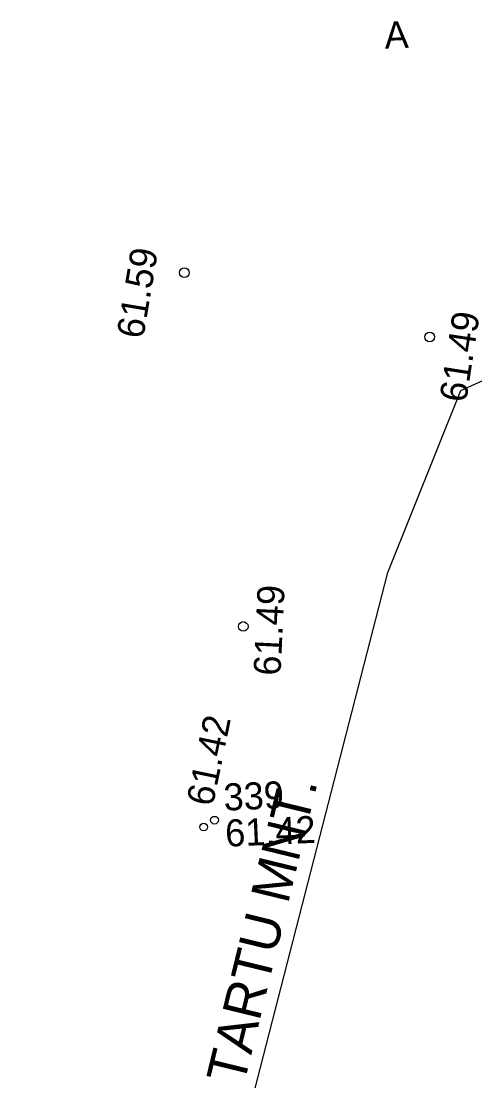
# Model space of a CAD drawing. Extents: x 641529 to 641656, y 6457322 to 6457531.
# Drawn here: x 641594.07 to 641605.78, y 6457502.01 to 6457529.42 of the extents above; entities that cross this region are included whole.
import ezdxf

# ---------------------------------------------------------------- set-up
doc = ezdxf.new("R2010")
doc.units = 0
for name, color, linetype in [('Level 15', 7, 'Continuous'), ('Level 17', 7, 'Continuous'), ('Level 2', 7, 'Continuous'), ('Level 3', 7, 'Continuous'), ('Level 30', 7, 'Continuous'), ('Level 34', 7, 'Continuous'), ('Level 38', 7, 'Continuous'), ('Level 4', 7, 'Continuous'), ('Level 8', 7, 'Continuous')]:
    doc.layers.add(name, color=color, linetype=linetype)

msp = doc.modelspace()

# ---------------------------------------------------------------- linework, layer by layer
at = {"layer": 'Level 3'}
msp.add_circle((641599.067, 6457508.747), 0.1, dxfattribs=at)
msp.add_circle((641599.067, 6457508.747), 0.1, dxfattribs=at)
at = {"layer": 'Level 30'}
for centre in [(641598.287, 6457522.912), (641604.635, 6457521.248), (641599.81, 6457513.758)]:
    msp.add_circle(centre, 0.125, dxfattribs=at)
at = {"layer": 'Level 34'}
msp.add_circle((641598.787, 6457508.569), 0.1, dxfattribs=at)
msp.add_circle((641598.787, 6457508.569), 0.1, dxfattribs=at)
at = {"layer": 'Level 38'}
msp.add_lwpolyline([(641555.801, 6457352.889), (641577.213, 6457409.326), (641592.82, 6457473.488), (641603.554, 6457515.158), (641605.443, 6457519.865), (641611.617, 6457522.664), (641620.513, 6457520.961), (641635.084, 6457514.468), (641642.966, 6457507.256), (641642.885, 6457499.687), (641630.4, 6457459.621), (641611.271, 6457399.083), (641595.435, 6457358.872), (641588.36, 6457348.048), (641580.127, 6457344.317), (641569.536, 6457346.364)], close=True, dxfattribs=at)
at = {"layer": 'Level 4'}
msp.add_circle((641599.81, 6457513.758), 0.125, dxfattribs=at)

# ---------------------------------------------------------------- texts
at = {"layer": 'Level 15'}
msp.add_text('TARTU MNT.', height=0.9999, rotation=76.2942, dxfattribs=at).set_placement((641599.823, 6457501.867))
at = {"layer": 'Level 17'}
msp.add_text('TARTU MNT.', height=0.9999, rotation=76.2942, dxfattribs=at).set_placement((641599.823, 6457501.867))
at = {"layer": 'Level 2'}
msp.add_text(' 339', height=0.6999, rotation=2.5638, dxfattribs=at).set_placement((641599.056, 6457508.98))
msp.add_text(' 339', height=0.6999, rotation=2.5638, dxfattribs=at).set_placement((641599.056, 6457508.98))
at = {"layer": 'Level 30'}
for s, rotation, p in [('61.59', 80.4618, (641597.22, 6457521.178)), ('61.49', 81.2471, (641605.574, 6457519.531)), ('61.49', 87.2865, (641600.773, 6457512.475))]:
    msp.add_text(s, height=0.6999, rotation=rotation, dxfattribs=at).set_placement(p)
at = {"layer": 'Level 34'}
msp.add_text(' 61.42', height=0.6999, rotation=78.3257, dxfattribs=at).set_placement((641598.968, 6457508.827))
msp.add_text(' 61.42', height=0.6999, rotation=78.3257, dxfattribs=at).set_placement((641598.968, 6457508.827))
at = {"layer": 'Level 4'}
for s, rotation, p in [('61.49', 87.2865, (641600.773, 6457512.475)), (' 61.42', 2.5638, (641599.098, 6457508.048)), (' 61.42', 2.5638, (641599.098, 6457508.048))]:
    msp.add_text(s, height=0.6999, rotation=rotation, dxfattribs=at).set_placement(p)
at = {"layer": 'Level 8'}
msp.add_text('A', height=0.7, rotation=2.5638, dxfattribs=at).set_placement((641603.477, 6457528.7))
msp.add_text('A', height=0.7, rotation=2.5638, dxfattribs=at).set_placement((641603.477, 6457528.7))

doc.saveas('drawing.dxf')
